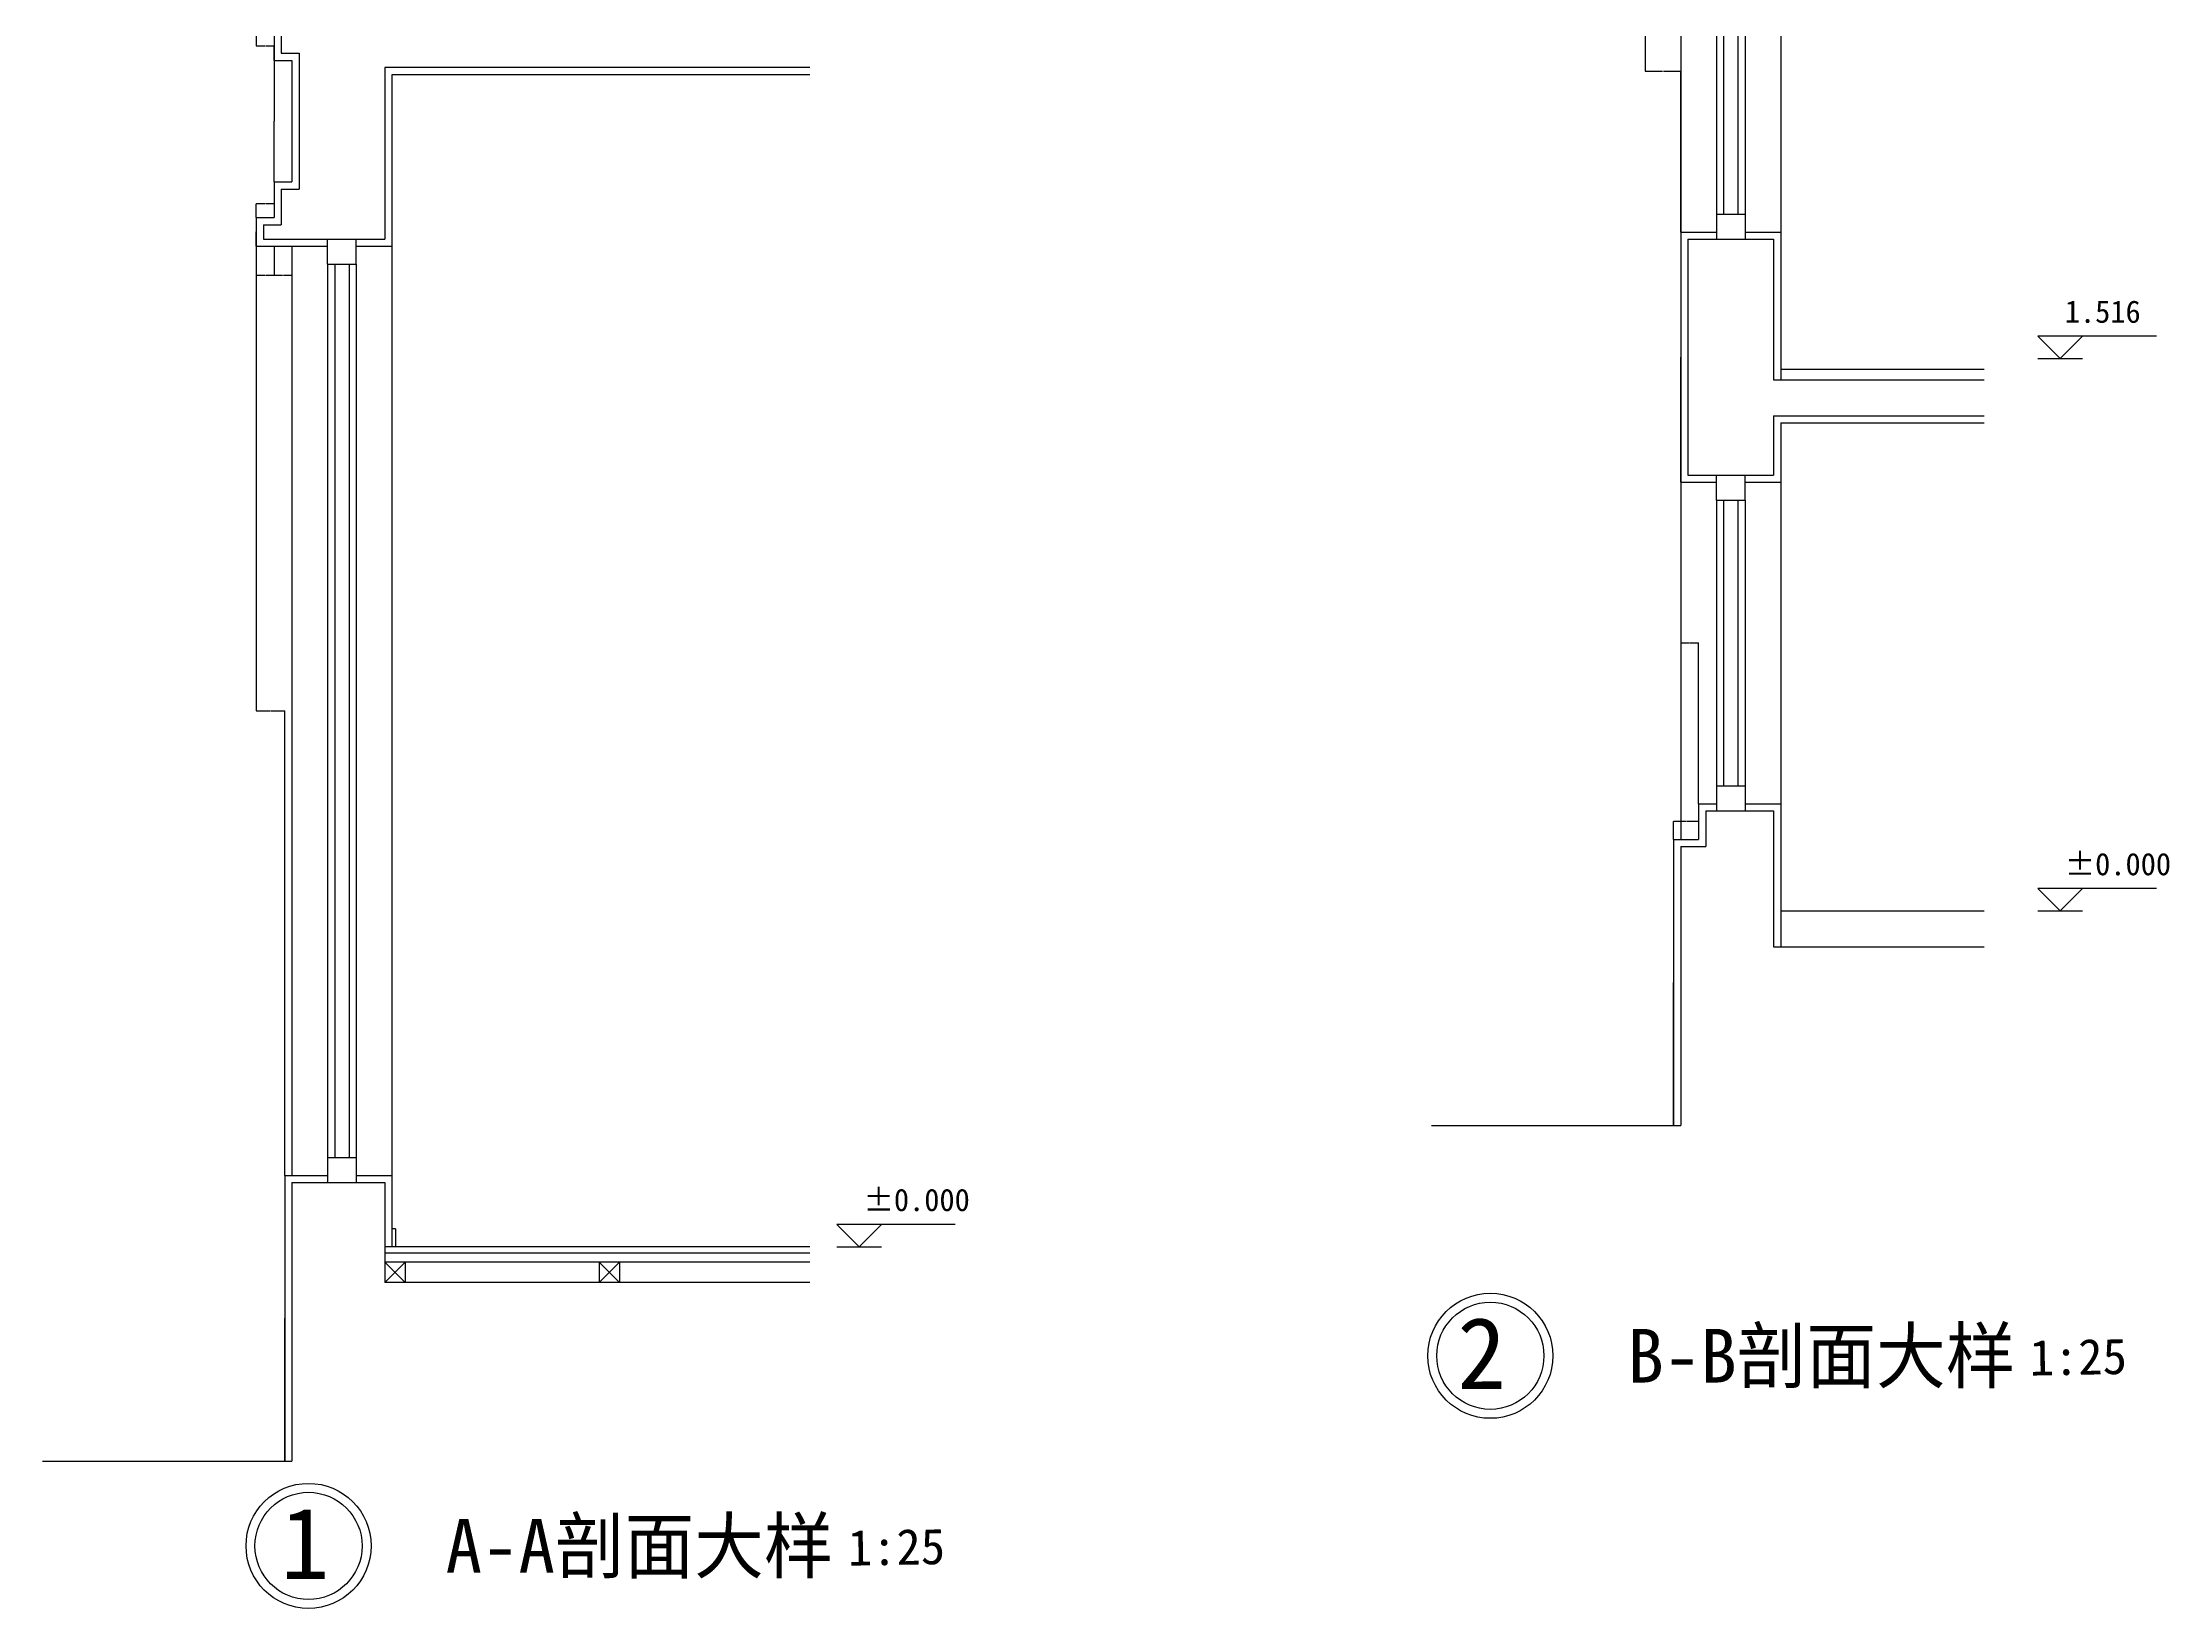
# Model space of a CAD drawing. Header units: metres. Extents: x -2092 to 57740, y -16481 to 10701.
# Drawn here: x 37862 to 43817, y -13044 to -8662 of the extents above; entities that cross this region are included whole.
import ezdxf

# ---------------------------------------------------------------- set-up
doc = ezdxf.new("R2010")
doc.units = ezdxf.units.M
for name, color, linetype in [('2', 2, 'Continuous'), ('D', 4, 'Continuous'), ('DIM2', 3, 'Continuous'), ('E-W', 7, 'Continuous'), ('E-WALL', 7, 'Continuous'), ('E-X', 2, 'Continuous'), ('HZ', 3, 'Continuous'), ('标注', 4, 'Continuous')]:
    doc.layers.add(name, color=color, linetype=linetype)
doc.dimstyles.get("Standard").update_dxf_attribs({"dimtxt": 2.5, "dimasz": 2.5, "dimexe": 1.25, "dimexo": 0.625, "dimtad": 1, "dimcen": 2.5, "dimazin": 3, "dimtfac": 1, "dimtmove": 0, "dimatfit": 3})

# ---------------------------------------------------------------- blocks, each defined once
blk = doc.blocks.new('*D2')
for p, q in [((42428.92, -10892.65), (42428.92, -11292.65)), ((42428.67, -11292.65), (42428.42, -11292.65)), ((42428.92, -11692.65), (42428.92, -11292.65)), ((42428.92, -11292.65), (42428.92, -11292.65)), ((42429.17, -11292.65), (42429.42, -11292.65))]:
    blk.add_line(p, q)
at = {"layer": 'Defpoints'}
for p in [(42428.92, -10892.65), (42428.92, -11292.65), (42428.92, -11692.65)]:
    blk.add_point(p, dxfattribs=at)
at = {"layer": 'DIM2', "insert": (42428.92, -11291.525), "char_height": 1, "attachment_point": 5}
blk.add_mtext('0', dxfattribs=at)
blk = doc.blocks.new('*D3')
for p, q in [((38540.27, -11832.45), (38540.27, -12232.45)), ((38540.02, -12232.45), (38539.77, -12232.45)), ((38540.27, -12632.45), (38540.27, -12232.45)), ((38540.27, -12232.45), (38540.27, -12232.45)), ((38540.52, -12232.45), (38540.77, -12232.45))]:
    blk.add_line(p, q)
at = {"layer": 'Defpoints'}
for p in [(38540.27, -11832.45), (38540.27, -12232.45), (38540.27, -12632.45)]:
    blk.add_point(p, dxfattribs=at)
at = {"layer": 'DIM2', "insert": (38540.27, -12231.325), "char_height": 1, "attachment_point": 5}
blk.add_mtext('0', dxfattribs=at)
blk = doc.blocks.new('*D55')
for p, q in [((38510.27, -9052.45), (38510.27, -9113.47)), ((38484.27, -9113.47), (38460.02, -9113.47)), ((38460.27, -9152.45), (38460.27, -9113.47)), ((38510.52, -9113.47), (38486.27, -9113.47))]:
    blk.add_line(p, q)
at = {"layer": 'Defpoints'}
for p in [(38510.27, -9052.45), (38460.27, -9152.45), (38510.27, -9113.47)]:
    blk.add_point(p, dxfattribs=at)
at = {"layer": 'DIM2', "insert": (38485.27, -9113.47), "char_height": 1, "attachment_point": 5}
blk.add_mtext('50', dxfattribs=at)
blk = doc.blocks.new('*D61')
for p, q in [((38460.27, -9232.45), (38460.27, -10532.45)), ((38460.52, -10532.45), (38499.27, -10532.45)), ((38501.27, -10532.45), (38540.02, -10532.45)), ((38540.27, -11832.45), (38540.27, -10532.45))]:
    blk.add_line(p, q)
at = {"layer": 'Defpoints'}
for p in [(38460.27, -9232.45), (38460.27, -10532.45), (38540.27, -11832.45)]:
    blk.add_point(p, dxfattribs=at)
at = {"layer": 'DIM2', "insert": (38500.27, -10532.45), "char_height": 1, "attachment_point": 5}
blk.add_mtext('80', dxfattribs=at)
blk = doc.blocks.new('*D62')
for p, q in [((38460.27, -9152.45), (38460.27, -9192.45)), ((38460.02, -9192.45), (38459.77, -9192.45)), ((38460.27, -9232.45), (38460.27, -9192.45)), ((38460.27, -9192.45), (38460.27, -9192.45)), ((38460.52, -9192.45), (38460.77, -9192.45))]:
    blk.add_line(p, q)
at = {"layer": 'Defpoints'}
for p in [(38460.27, -9152.45), (38460.27, -9192.45), (38460.27, -9232.45)]:
    blk.add_point(p, dxfattribs=at)
at = {"layer": 'DIM2', "insert": (38460.27, -9191.325), "char_height": 1, "attachment_point": 5}
blk.add_mtext('0', dxfattribs=at)
blk = doc.blocks.new('*D67')
for p, q in [((38510.27, -8712.45), (38510.27, -8882.45)), ((38510.02, -8882.45), (38509.77, -8882.45)), ((38510.27, -9052.45), (38510.27, -8882.45)), ((38510.27, -8882.45), (38510.27, -8882.45)), ((38510.52, -8882.45), (38510.77, -8882.45))]:
    blk.add_line(p, q)
at = {"layer": 'Defpoints'}
for p in [(38510.27, -8712.45), (38510.27, -8882.45), (38510.27, -9052.45)]:
    blk.add_point(p, dxfattribs=at)
at = {"layer": 'DIM2', "insert": (38510.27, -8881.325), "char_height": 1, "attachment_point": 5}
blk.add_mtext('0', dxfattribs=at)
blk = doc.blocks.new('*D68')
for p, q in [((38460.27, -8612.45), (38460.27, -8671.28)), ((38460.52, -8671.28), (38484.27, -8671.28)), ((38486.27, -8671.28), (38510.02, -8671.28)), ((38510.27, -8712.45), (38510.27, -8671.28))]:
    blk.add_line(p, q)
at = {"layer": 'Defpoints'}
for p in [(38460.27, -8612.45), (38460.27, -8671.28), (38510.27, -8712.45)]:
    blk.add_point(p, dxfattribs=at)
at = {"layer": 'DIM2', "insert": (38485.27, -8671.28), "char_height": 1, "attachment_point": 5}
blk.add_mtext('50', dxfattribs=at)
blk = doc.blocks.new('*D86')
for p, q in [((42448.92, -9892.65), (42448.92, -10342.65)), ((42449.17, -10342.65), (42472.92, -10342.65)), ((42474.92, -10342.65), (42498.67, -10342.65)), ((42498.92, -10792.65), (42498.92, -10342.65))]:
    blk.add_line(p, q)
at = {"layer": 'Defpoints'}
for p in [(42448.92, -9892.65), (42448.92, -10342.65), (42498.92, -10792.65)]:
    blk.add_point(p, dxfattribs=at)
at = {"layer": 'DIM2', "insert": (42473.92, -10342.65), "char_height": 1, "attachment_point": 5}
blk.add_mtext('50', dxfattribs=at)
blk = doc.blocks.new('*D87')
for p, q in [((42448.92, -9192.65), (42448.92, -9542.65)), ((42448.67, -9542.65), (42448.42, -9542.65)), ((42448.92, -9892.65), (42448.92, -9542.65)), ((42448.92, -9542.65), (42448.92, -9542.65)), ((42449.17, -9542.65), (42449.42, -9542.65))]:
    blk.add_line(p, q)
at = {"layer": 'Defpoints'}
for p in [(42448.92, -9192.65), (42448.92, -9542.65), (42448.92, -9892.65)]:
    blk.add_point(p, dxfattribs=at)
at = {"layer": 'DIM2', "insert": (42448.92, -9541.525), "char_height": 1, "attachment_point": 5}
blk.add_mtext('0', dxfattribs=at)
blk = doc.blocks.new('*D88')
for p, q in [((42498.92, -10792.65), (42498.92, -10842.65)), ((42462.92, -10842.65), (42428.67, -10842.65)), ((42428.92, -10892.65), (42428.92, -10842.65)), ((42499.17, -10842.65), (42464.92, -10842.65))]:
    blk.add_line(p, q)
at = {"layer": 'Defpoints'}
for p in [(42498.92, -10792.65), (42428.92, -10892.65), (42498.92, -10842.65)]:
    blk.add_point(p, dxfattribs=at)
at = {"layer": 'DIM2', "insert": (42463.92, -10842.65), "char_height": 1, "attachment_point": 5}
blk.add_mtext('70', dxfattribs=at)
blk = doc.blocks.new('*D89')
for p, q in [((42348.92, -8292.65), (42348.92, -8742.65)), ((42349.17, -8742.65), (42397.42, -8742.65)), ((42400.42, -8742.65), (42448.67, -8742.65)), ((42448.92, -9192.65), (42448.92, -8742.65))]:
    blk.add_line(p, q)
at = {"layer": 'Defpoints'}
for p in [(42348.92, -8292.65), (42348.92, -8742.65), (42448.92, -9192.65)]:
    blk.add_point(p, dxfattribs=at)
at = {"layer": 'DIM2', "insert": (42398.92, -8742.65), "char_height": 1, "attachment_point": 5}
blk.add_mtext('100', dxfattribs=at)
blk = doc.blocks.new('*D125')
for p, q in [((38460.27, -9232.45), (38460.27, -9313.75)), ((38510.27, -9232.45), (38510.27, -9313.75)), ((38460.52, -9313.75), (38484.27, -9313.75)), ((38486.27, -9313.75), (38510.02, -9313.75))]:
    blk.add_line(p, q)
at = {"layer": 'Defpoints'}
for p in [(38460.27, -9232.45), (38510.27, -9232.45), (38460.27, -9313.75)]:
    blk.add_point(p, dxfattribs=at)
at = {"layer": 'DIM2', "insert": (38485.27, -9313.75), "char_height": 1, "attachment_point": 5}
blk.add_mtext('50', dxfattribs=at)
blk = doc.blocks.new('*D126')
for p, q in [((38510.27, -9232.45), (38510.27, -9313.75)), ((38560.27, -9282.45), (38560.27, -9313.75)), ((38510.52, -9313.75), (38534.27, -9313.75)), ((38536.27, -9313.75), (38560.02, -9313.75))]:
    blk.add_line(p, q)
at = {"layer": 'Defpoints'}
for p in [(38510.27, -9232.45), (38560.27, -9282.45), (38510.27, -9313.75)]:
    blk.add_point(p, dxfattribs=at)
at = {"layer": 'DIM2', "insert": (38535.27, -9313.75), "char_height": 1, "attachment_point": 5}
blk.add_mtext('50', dxfattribs=at)

msp = doc.modelspace()

# ---------------------------------------------------------------- linework, layer by layer
for centre in [(41915.73, -12337.41), (38606.76, -12869.41)]:
    msp.add_circle(centre, 150)
at = {"layer": 'D'}
for centre in [(41915.73, -12337.41), (38606.76, -12869.41)]:
    msp.add_circle(centre, 175, dxfattribs=at)
at = {"layer": 'E-W'}
for p, q in [((38530.27, -8592.45), (38530.27, -8692.45)), ((38530.27, -8692.45), (38580.27, -8692.45)), ((38580.27, -8692.45), (38580.27, -9072.45)), ((40010.06, -8732.45), (38820.27, -8732.45)), ((38820.27, -8732.45), (38820.27, -9212.45)), ((38530.27, -9072.45), (38530.27, -9172.45)), ((38530.27, -9072.45), (38580.27, -9072.45)), ((42548.92, -9142.65), (42628.92, -9142.65)), ((42548.92, -9142.65), (42548.92, -9212.65)), ((42628.92, -9142.65), (42628.92, -9212.65)), ((38480.27, -9172.45), (38480.27, -9212.45)), ((38480.27, -9172.45), (38530.27, -9172.45)), ((38480.27, -9212.45), (38820.27, -9212.45)), ((38660.27, -9282.45), (38660.27, -9212.45)), ((38740.27, -9282.45), (38740.27, -9212.45)), ((42448.92, -9192.65), (42448.92, -9892.65)), ((42468.92, -9212.65), (42708.92, -9212.65)), ((42468.92, -9212.65), (42468.92, -9872.65)), ((42708.92, -9212.65), (42708.92, -9606.65)), ((38660.27, -9282.45), (38740.27, -9282.45)), ((42708.92, -9706.65), (42708.92, -9872.65)), ((42468.92, -9872.65), (42708.92, -9872.65)), ((42548.92, -9942.65), (42548.92, -9872.65)), ((42628.92, -9942.65), (42628.92, -9872.65)), ((42548.92, -9942.65), (42628.92, -9942.65)), ((42548.92, -10742.65), (42548.92, -10812.65)), ((42548.92, -10742.65), (42628.92, -10742.65)), ((42628.92, -10742.65), (42628.92, -10812.65)), ((42448.92, -10912.65), (42448.92, -11692.65)), ((42708.92, -11192.65), (43298.7, -11192.65)), ((41750.7, -11692.65), (42448.92, -11692.65)), ((38660.27, -11782.45), (38740.27, -11782.45)), ((38660.27, -11782.45), (38660.27, -11852.45)), ((38740.27, -11782.45), (38740.27, -11852.45)), ((38560.27, -11852.45), (38560.27, -12632.45)), ((38560.27, -11852.45), (38820.27, -11852.45)), ((38820.27, -11852.45), (38820.27, -12132.45)), ((40010.06, -12132.45), (38820.27, -12132.45)), ((37862.06, -12632.45), (38560.27, -12632.45))]:
    msp.add_line(p, q, dxfattribs=at)
at = {"layer": 'E-WALL'}
for p, q in [((42708.92, -9606.65), (43298.7, -9606.65)), ((42708.92, -9706.65), (43298.7, -9706.65)), ((42518.92, -10812.65), (42708.92, -10812.65)), ((42518.92, -10812.65), (42518.92, -10912.65)), ((42708.92, -10812.65), (42708.92, -11192.65)), ((42448.92, -10912.65), (42518.92, -10912.65))]:
    msp.add_line(p, q, dxfattribs=at)
at = {"layer": 'E-X'}
for p, q in [((42448.92, -8292.65), (42448.92, -10892.65)), ((42728.92, -8292.65), (42728.92, -9192.65)), ((42548.92, -8342.65), (42548.92, -9142.65)), ((42568.92, -8342.65), (42568.92, -9142.65)), ((42608.92, -8342.65), (42608.92, -9142.65)), ((42628.92, -8342.65), (42628.92, -9142.65)), ((38510.27, -8612.45), (38510.27, -8712.45)), ((38510.27, -8712.45), (38560.27, -8712.45)), ((38560.27, -8712.45), (38560.27, -9052.45)), ((38840.27, -8752.45), (38840.27, -11982.45)), ((40010.06, -8752.45), (38840.27, -8752.45)), ((38510.27, -9052.45), (38510.27, -9152.45)), ((38510.27, -9052.45), (38560.27, -9052.45)), ((38460.27, -9152.45), (38460.27, -9232.45)), ((38460.27, -9152.45), (38510.27, -9152.45)), ((42448.92, -9192.65), (42548.92, -9192.65)), ((42628.92, -9192.65), (42728.92, -9192.65)), ((42728.92, -9192.65), (42728.92, -9606.65)), ((38460.27, -9232.45), (38660.27, -9232.45)), ((38560.27, -9232.45), (38560.27, -11832.45)), ((38660.27, -9282.45), (38660.27, -11782.45)), ((38680.27, -9282.45), (38680.27, -11782.45)), ((38720.27, -9282.45), (38720.27, -11782.45)), ((38740.27, -9232.45), (38840.27, -9232.45)), ((38740.27, -9282.45), (38740.27, -11782.45)), ((42728.92, -9576.65), (43298.7, -9576.65)), ((42728.92, -9726.65), (42728.92, -9892.65)), ((42728.92, -9726.65), (43298.7, -9726.65)), ((42448.92, -9892.65), (42548.92, -9892.65)), ((42548.92, -9942.65), (42548.92, -10742.65)), ((42568.92, -9942.65), (42568.92, -10742.65)), ((42608.92, -9942.65), (42608.92, -10742.65)), ((42628.92, -9892.65), (42728.92, -9892.65)), ((42628.92, -9942.65), (42628.92, -10742.65)), ((42728.92, -9892.65), (42728.92, -10792.65)), ((42498.92, -10792.65), (42498.92, -10892.65)), ((42498.92, -10792.65), (42548.92, -10792.65)), ((42628.92, -10792.65), (42728.92, -10792.65)), ((42728.92, -10792.65), (42728.92, -11192.65)), ((42428.92, -10892.65), (42428.92, -11692.65)), ((42428.92, -10892.65), (42498.92, -10892.65)), ((42728.92, -11092.65), (43298.7, -11092.65)), ((38540.27, -11832.45), (38540.27, -12632.45)), ((38540.27, -11832.45), (38660.27, -11832.45)), ((38740.27, -11832.45), (38840.27, -11832.45)), ((38850.27, -11982.45), (38840.27, -11982.45)), ((38840.27, -11982.45), (38840.27, -12032.45)), ((38850.27, -11982.45), (38850.27, -12032.45)), ((40010.06, -12032.45), (38820.27, -12032.45)), ((40010.06, -12050.45), (38820.27, -12050.45)), ((40010.06, -12075.45), (38820.27, -12075.45)), ((38877.27, -12075.45), (38820.27, -12132.45)), ((38820.27, -12075.45), (38877.27, -12132.45)), ((38877.27, -12075.45), (38877.27, -12132.45)), ((39420.27, -12075.45), (39420.27, -12132.45)), ((39477.27, -12075.45), (39420.27, -12132.45)), ((39420.27, -12075.45), (39477.27, -12132.45)), ((39477.27, -12075.45), (39477.27, -12132.45))]:
    msp.add_line(p, q, dxfattribs=at)
at = {"layer": '标注'}
for p, q in [((43781.02, -9484.15), (43449.01, -9484.15)), ((43449.01, -9484.15), (43511.51, -9546.65)), ((43511.51, -9546.65), (43574.01, -9484.15)), ((43449.01, -9546.65), (43574.01, -9546.65)), ((43449.01, -11030.15), (43511.51, -11092.65)), ((43781.02, -11030.15), (43449.01, -11030.15)), ((43511.51, -11092.65), (43574.01, -11030.15)), ((43449.01, -11092.65), (43574.01, -11092.65)), ((40417.69, -11969.95), (40085.68, -11969.95)), ((40085.68, -11969.95), (40148.18, -12032.45)), ((40148.18, -12032.45), (40210.68, -11969.95)), ((40085.68, -12032.45), (40210.68, -12032.45))]:
    msp.add_line(p, q, dxfattribs=at)

# ---------------------------------------------------------------- texts
at = {"layer": '2'}
for s, p in [('2', (41823.23, -12430.12)), ('1', (38528.54, -12962.12))]:
    msp.add_text(s, height=200, dxfattribs=at).set_placement(p)
at = {"layer": 'DIM2'}
for s, p in [('B-B剖面大样', (42299.53, -12412.33)), ('A-A剖面大样', (38990.55, -12944.33))]:
    msp.add_text(s, height=150, dxfattribs=at).set_placement(p)
at = {"layer": 'HZ'}
for p in [(43426.58, -12392.89), (40117.61, -12924.88)]:
    msp.add_text('1:25', height=100, rotation=1, dxfattribs=at).set_placement(p)
at = {"layer": '标注'}
for s, p in [('1.516', (43524.01, -9446.65)), ('%%P0.000', (43524.01, -10992.65)), ('%%P0.000', (40160.68, -11932.45))]:
    msp.add_text(s, height=62.5, dxfattribs=at).set_placement(p)

# ---------------------------------------------------------------- dimensions: what is measured, and where the dimension line sits
at = {"layer": 'DIM2'}
for base, p1, p2, picture, middle in [((42348.92, -8742.65), (42348.92, -8292.65), (42448.92, -9192.65), '*D89', (42398.92, -8742.65)), ((38460.27, -8671.28), (38460.27, -8612.45), (38510.27, -8712.45), '*D68', (38485.27, -8671.28)), ((38510.27, -8882.45), (38510.27, -8712.45), (38510.27, -9052.45), '*D67', (38510.27, -8881.325)), ((38510.27, -9113.47), (38510.27, -9052.45), (38460.27, -9152.45), '*D55', (38485.27, -9113.47)), ((38460.27, -9192.45), (38460.27, -9152.45), (38460.27, -9232.45), '*D62', (38460.27, -9191.325)), ((42448.92, -9542.65), (42448.92, -9192.65), (42448.92, -9892.65), '*D87', (42448.92, -9541.525)), ((38460.27, -10532.45), (38460.27, -9232.45), (38540.27, -11832.45), '*D61', (38500.27, -10532.45)), ((38460.27, -9313.75), (38460.27, -9232.45), (38510.27, -9232.45), '*D125', (38485.27, -9313.75)), ((38510.27, -9313.75), (38510.27, -9232.45), (38560.27, -9282.45), '*D126', (38535.27, -9313.75)), ((42448.92, -10342.65), (42448.92, -9892.65), (42498.92, -10792.65), '*D86', (42473.92, -10342.65)), ((42498.92, -10842.65), (42498.92, -10792.65), (42428.92, -10892.65), '*D88', (42463.92, -10842.65)), ((42428.92, -11292.65), (42428.92, -10892.65), (42428.92, -11692.65), '*D2', (42428.92, -11291.525)), ((38540.27, -12232.45), (38540.27, -11832.45), (38540.27, -12632.45), '*D3', (38540.27, -12231.325))]:
    dim = msp.add_linear_dim(base=base, p1=p1, p2=p2, dimstyle='Standard', dxfattribs=at)
    dim.commit()
    dim.dimension.update_dxf_attribs({"geometry": picture, "text_midpoint": middle})

doc.saveas('drawing.dxf')
